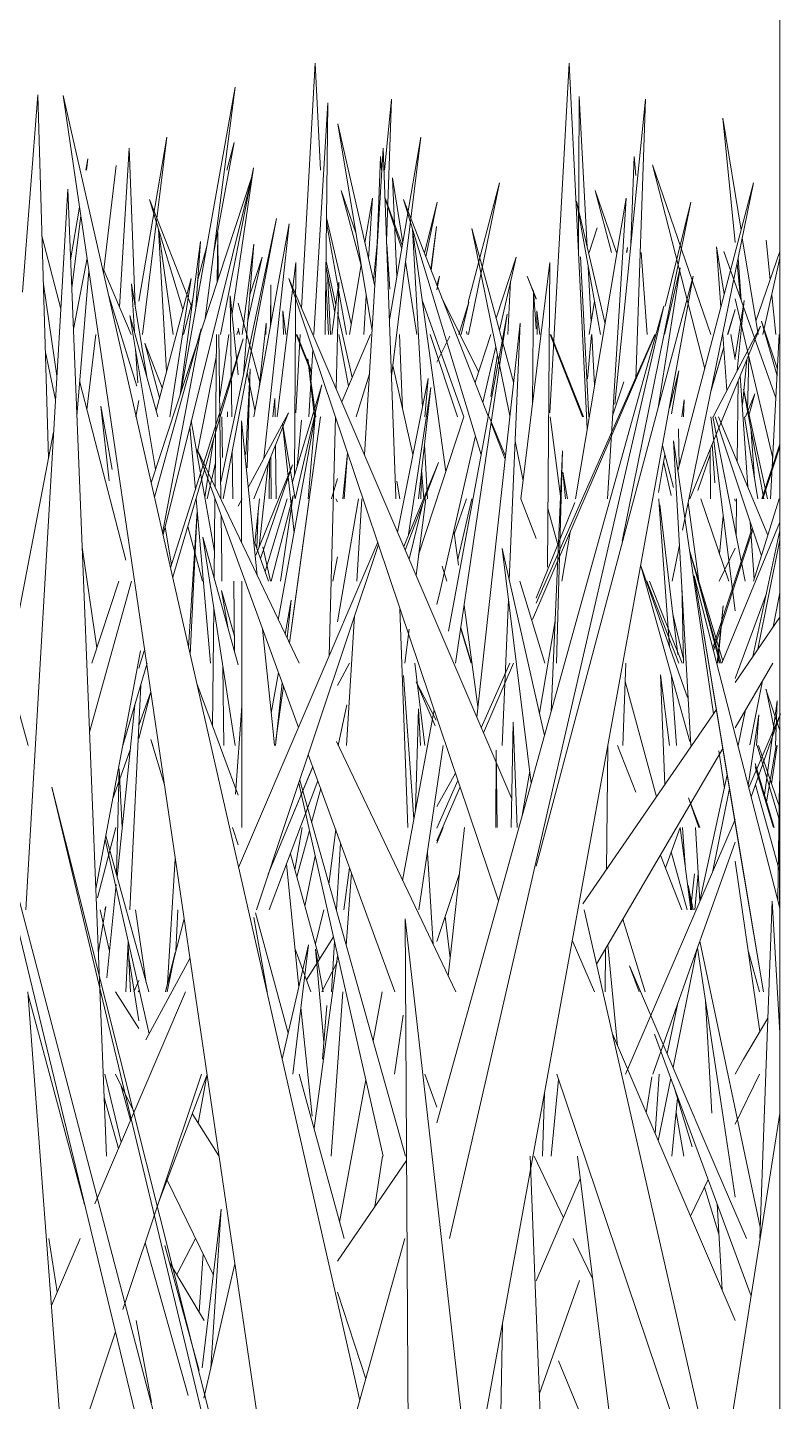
# Model space of a CAD drawing. Header units: millimetres. Extents: x -9575 to 27274, y -4387 to 11354.
# Drawn here: x -6691.45 to -6666.15, y 3072.1 to 3118.25 of the extents above; entities that cross this region are included whole.
import ezdxf

# ---------------------------------------------------------------- set-up
doc = ezdxf.new("R2010")
doc.units = ezdxf.units.MM
doc.layers.add('A-FLOR-HRAL', color=11, linetype='Continuous', lineweight=9)
doc.layers.add('G-IMPT', color=8, linetype='Continuous', lineweight=9)

# ---------------------------------------------------------------- blocks, each defined once
blk = doc.blocks.new('Railing - 2_ x 1_2_-V4-North')
at = {"layer": 'A-FLOR-HRAL'}
blk.add_line((-7478.968, 3048), (-7478.968, 3933.825), dxfattribs=at)
blk = doc.blocks.new('Railing - Railing-380087-North')
blk.add_blockref('Railing - 2_ x 1_2_-V4-North', (812.8, 0))
blk = doc.blocks.new('Grass Array - 25_dwg-439225-North')
at = {"layer": 'G-IMPT'}
for p, q in [((-6681.83, 3107.931), (-6681.354, 3115.713)), ((-6681.445, 3107.931), (-6681.354, 3115.713)), ((-6685.195, 3110.645), (-6684.508, 3114.378)), ((-6684.753, 3113.449), (-6684.508, 3114.378)), ((-6689.482, 3113.449), (-6689.415, 3113.84)), ((-6689.464, 3113.449), (-6689.415, 3113.84)), ((-6688.464, 3113.616), (-6688.896, 3110.018)), ((-6684.959, 3107.931), (-6683.85, 3113.531)), ((-6684.575, 3108.635), (-6683.85, 3113.531)), ((-6689.997, 3110.446), (-6689.695, 3112.207)), ((-6689.958, 3109.492), (-6689.654, 3111.929)), ((-6686.318, 3105.91), (-6685.639, 3111.055)), ((-6685.793, 3108.838), (-6685.639, 3111.055)), ((-6685.73, 3109.742), (-6685.426, 3110.897)), ((-6671.317, 3110.69), (-6671.283, 3110.854)), ((-6671.316, 3110.69), (-6671.283, 3110.854)), ((-6687.852, 3108.023), (-6687.955, 3109.633)), ((-6687.439, 3106.513), (-6687.955, 3109.633)), ((-6675.312, 3107.931), (-6675.214, 3109.727)), ((-6684.37, 3106.576), (-6684.635, 3109.239)), ((-6684.584, 3105.172), (-6684.635, 3109.239)), ((-6686.207, 3107.931), (-6685.896, 3109.114)), ((-6667.925, 3107.931), (-6667.676, 3108.771)), ((-6667.923, 3107.931), (-6667.676, 3108.77)), ((-6689.146, 3107.931), (-6689.449, 3105.403)), ((-6684.989, 3105.837), (-6684.679, 3107.931)), ((-6680.886, 3105.669), (-6679.921, 3107.931)), ((-6677.253, 3107.88), (-6677.692, 3107.005)), ((-6687.742, 3106.316), (-6687.814, 3107.44)), ((-6681.999, 3105.172), (-6681.861, 3107.434)), ((-6668.488, 3106.019), (-6668.051, 3107.501)), ((-6668.479, 3106.064), (-6668.051, 3107.507)), ((-6685.75, 3103.938), (-6685.098, 3107.229)), ((-6675.883, 3105.848), (-6675.66, 3107.267)), ((-6680.399, 3105.172), (-6679.96, 3106.614)), ((-6682.548, 3102.982), (-6681.559, 3106.248)), ((-6682.45, 3102.413), (-6681.559, 3106.248)), ((-6667.325, 3105.172), (-6667.008, 3105.938)), ((-6667.229, 3105.172), (-6667.008, 3105.938)), ((-6687.808, 3105.172), (-6687.708, 3105.717)), ((-6684.731, 3105.341), (-6684.73, 3105.172)), ((-6682.385, 3103.52), (-6682.239, 3105.054)), ((-6685.488, 3102.465), (-6685.201, 3104.406)), ((-6684.55, 3102.413), (-6684.57, 3104.006)), ((-6683.769, 3100.526), (-6682.539, 3103.561)), ((-6683.619, 3100.418), (-6682.539, 3103.561)), ((-6681.237, 3102.413), (-6681.03, 3103.095)), ((-6683.459, 3099.974), (-6682.721, 3102.413)), ((-6677.107, 3101.227), (-6676.697, 3102.413)), ((-6676.99, 3100.375), (-6676.516, 3102.413)), ((-6681.188, 3099.654), (-6681.03, 3100.469)), ((-6684.486, 3097.265), (-6684.516, 3099.654))]:
    blk.add_line(p, q, dxfattribs=at)
blk = doc.blocks.new('Grass Array - 25_dwg-V14-North')
at = {"layer": 'G-IMPT'}
for p, q in [((-6686.309, 3105.937), (-6684.474, 3116.238)), ((-6685.475, 3108.476), (-6684.474, 3116.238)), ((-6672.936, 3110.69), (-6672.908, 3115.929)), ((-6672.641, 3110.872), (-6672.908, 3115.929)), ((-6679.779, 3109.559), (-6681.017, 3115.009)), ((-6679.871, 3108.06), (-6681.017, 3115.009)), ((-6679.035, 3109.886), (-6679.178, 3113.195)), ((-6678.841, 3111.013), (-6679.178, 3113.195)), ((-6678.855, 3110.931), (-6679.436, 3112.546)), ((-6678.875, 3110.816), (-6679.434, 3112.491)), ((-6683.847, 3105.172), (-6682.655, 3111.647)), ((-6683.505, 3103.766), (-6682.655, 3111.647)), ((-6677.895, 3110.114), (-6677.705, 3111.56)), ((-6677.884, 3110.087), (-6677.705, 3111.56)), ((-6684.237, 3107.931), (-6683.839, 3110.964)), ((-6684.192, 3106.584), (-6683.839, 3110.964)), ((-6668.296, 3110.884), (-6668.149, 3108.859)), ((-6668.296, 3110.884), (-6668.036, 3109.292)), ((-6668.036, 3109.292), (-6668.296, 3110.884)), ((-6668.043, 3110.69), (-6668.052, 3110.726)), ((-6666.305, 3105.807), (-6668.052, 3110.726)), ((-6687.96, 3107.931), (-6688.886, 3110.098)), ((-6681.418, 3110.237), (-6681.124, 3108.671)), ((-6681.416, 3110.394), (-6681.088, 3108.935)), ((-6681.088, 3108.935), (-6681.416, 3110.394)), ((-6678.366, 3107.931), (-6678.745, 3110.387)), ((-6672.508, 3108.352), (-6672.606, 3110.215)), ((-6667.465, 3109.074), (-6667.571, 3110.504)), ((-6683.282, 3108.241), (-6683.272, 3109.607)), ((-6683.271, 3108.301), (-6683.272, 3109.607)), ((-6687.775, 3106.204), (-6688.717, 3109.23)), ((-6681.03, 3108.677), (-6680.537, 3106.487)), ((-6680.537, 3106.487), (-6681.03, 3108.677)), ((-6676.786, 3105.173), (-6678.18, 3109.051)), ((-6676.95, 3107.931), (-6676.624, 3109.02)), ((-6676.877, 3107.931), (-6676.624, 3109.02)), ((-6672.573, 3107.931), (-6672.398, 3109.053)), ((-6666.411, 3103.777), (-6667.676, 3109.133)), ((-6667.676, 3107.171), (-6667.372, 3109.073)), ((-6667.6, 3106.721), (-6667.372, 3109.073)), ((-6666.254, 3106.775), (-6666.792, 3108.386)), ((-6666.266, 3106.543), (-6666.792, 3108.386)), ((-6680.985, 3107.931), (-6680.66, 3106.199)), ((-6678.844, 3105.437), (-6678.951, 3107.931)), ((-6676.995, 3105.172), (-6677.914, 3107.931)), ((-6676.696, 3108.038), (-6676.674, 3107.931)), ((-6676.696, 3108.038), (-6676.671, 3107.931)), ((-6672.627, 3106.442), (-6672.495, 3107.931)), ((-6672.396, 3106.238), (-6672.485, 3107.931)), ((-6668.082, 3107.931), (-6667.946, 3106.058)), ((-6667.813, 3107.931), (-6667.676, 3107.094)), ((-6667.676, 3107.094), (-6667.813, 3107.931)), ((-6666.482, 3102.413), (-6666.193, 3107.931)), ((-6690.842, 3107.341), (-6690.504, 3105.743)), ((-6690.504, 3105.743), (-6690.842, 3107.341)), ((-6687.012, 3105.808), (-6687.509, 3107.642)), ((-6686.923, 3106.145), (-6687.509, 3107.642)), ((-6682.029, 3107.113), (-6681.807, 3105.172)), ((-6682.029, 3107.113), (-6681.758, 3105.172)), ((-6678.495, 3103.904), (-6679.175, 3106.895)), ((-6667.282, 3107.086), (-6667.429, 3105.588)), ((-6667.216, 3107.188), (-6667.252, 3105.347)), ((-6683.967, 3106.781), (-6684.105, 3103.909)), ((-6683.967, 3106.781), (-6684.061, 3103.46)), ((-6669.875, 3105.468), (-6669.561, 3106.72)), ((-6669.806, 3105.266), (-6669.561, 3106.72)), ((-6688.596, 3103.404), (-6688.986, 3105.532)), ((-6688.707, 3103.025), (-6688.986, 3105.532)), ((-6683.134, 3105.791), (-6683.199, 3105.172)), ((-6683.134, 3105.791), (-6683.127, 3105.172)), ((-6669.384, 3105.741), (-6669.462, 3105.172)), ((-6669.384, 3105.741), (-6669.402, 3105.172)), ((-6669.402, 3105.172), (-6669.384, 3105.741)), ((-6684.891, 3103.804), (-6684.914, 3105.172)), ((-6667.361, 3105.172), (-6666.909, 3102.413)), ((-6666.909, 3102.413), (-6667.361, 3105.172)), ((-6682.875, 3104.941), (-6682.492, 3101.278)), ((-6682.875, 3104.941), (-6682.453, 3102.413)), ((-6682.453, 3102.413), (-6682.875, 3104.941)), ((-6667.024, 3103.114), (-6667.149, 3104.809)), ((-6683.116, 3104.209), (-6683.095, 3102.413)), ((-6668.497, 3102.413), (-6668.515, 3104.077)), ((-6668.349, 3102.958), (-6668.443, 3104.253)), ((-6683.323, 3102.413), (-6683.314, 3103.721)), ((-6683.264, 3102.413), (-6683.266, 3103.84)), ((-6680.853, 3102.413), (-6680.699, 3103.945)), ((-6680.811, 3102.413), (-6680.699, 3103.945)), ((-6670.25, 3102.634), (-6670.035, 3103.908)), ((-6683.365, 3103.597), (-6683.658, 3100.8)), ((-6678.237, 3102.413), (-6678.213, 3103.403)), ((-6678.128, 3102.413), (-6678.213, 3103.403)), ((-6679.038, 3103.006), (-6678.94, 3102.413)), ((-6683.81, 3100.933), (-6683.65, 3102.413)), ((-6681.03, 3102.321), (-6681.092, 3102.413)), ((-6667.681, 3102.413), (-6667.676, 3102.341)), ((-6668.196, 3100.564), (-6668.073, 3101.842)), ((-6683.344, 3099.654), (-6683.809, 3100.943)), ((-6683.285, 3099.654), (-6683.544, 3100.801)), ((-6668.206, 3099.654), (-6667.676, 3100.764)), ((-6684.493, 3097.808), (-6684.933, 3099.343))]:
    blk.add_line(p, q, dxfattribs=at)
blk = doc.blocks.new('Grass Array - 25_dwg-V17-North')
at = {"layer": 'G-IMPT'}
for p, q in [((-6667.925, 3107.931), (-6667.676, 3108.771)), ((-6667.923, 3107.931), (-6667.676, 3108.77))]:
    blk.add_line(p, q, dxfattribs=at)
blk = doc.blocks.new('Grass Array - Grass Array-440235-North')
for name in ['Grass Array - 25_dwg-439225-North', 'Grass Array - 25_dwg-V14-North', 'Grass Array - 25_dwg-V17-North']:
    blk.add_blockref(name, (0, 0))
blk = doc.blocks.new('Grass Array - 25_dwg-V36-North')
at = {"layer": 'G-IMPT'}
for p, q in [((-6666.775, 3102.413), (-6666.168, 3104.254)), ((-6666.74, 3102.413), (-6666.168, 3104.168))]:
    blk.add_line(p, q, dxfattribs=at)
blk = doc.blocks.new('Grass Array - Grass Array-440908-North')
blk.add_blockref('Grass Array - 25_dwg-V36-North', (0, 0))
blk.add_blockref('Grass Array - 25_dwg-V36-North', (0, 0))
blk = doc.blocks.new('Grass Array - 25_dwg-V38-North')
at = {"layer": 'G-IMPT'}
for p in [(-6672.575, 3110.69), (-6672.572, 3110.69)]:
    blk.add_line(p, (-6672.304, 3111.512), dxfattribs=at)
blk = doc.blocks.new('Grass Array - 25_dwg-V42-North')
at = {"layer": 'G-IMPT'}
for p, q in [((-6682.235, 3108.817), (-6681.78, 3117.043)), ((-6681.603, 3113.449), (-6681.78, 3117.043)), ((-6679.454, 3113.449), (-6679.215, 3115.838)), ((-6679.382, 3111.063), (-6679.215, 3115.838)), ((-6668.085, 3115.196), (-6667.676, 3111.022)), ((-6668.085, 3115.196), (-6667.473, 3111.436)), ((-6667.473, 3111.436), (-6668.085, 3115.196)), ((-6687.708, 3109.055), (-6686.762, 3114.557)), ((-6687.577, 3107.931), (-6686.762, 3114.557)), ((-6688.353, 3108.851), (-6688.025, 3114.194)), ((-6688.025, 3114.194), (-6687.833, 3108.896)), ((-6679.702, 3110.977), (-6679.59, 3113.912)), ((-6679.556, 3113.449), (-6679.59, 3113.912)), ((-6668.694, 3106.786), (-6670.452, 3113.635)), ((-6668.489, 3107.931), (-6670.452, 3113.635)), ((-6676.637, 3109.02), (-6675.584, 3113.03)), ((-6676.627, 3107.931), (-6675.584, 3113.03)), ((-6686.222, 3108.777), (-6687.349, 3112.47)), ((-6685.951, 3108.905), (-6687.349, 3112.47)), ((-6680.408, 3111.318), (-6680.906, 3112.771)), ((-6680.24, 3110.25), (-6680.906, 3112.771)), ((-6680.111, 3111.018), (-6679.858, 3112.515)), ((-6679.987, 3110.474), (-6679.858, 3112.515)), ((-6678.113, 3110.669), (-6677.688, 3112.376)), ((-6678.061, 3110.538), (-6677.688, 3112.376)), ((-6686.778, 3106.69), (-6687.046, 3111.476)), ((-6686.556, 3107.931), (-6687.039, 3111.454)), ((-6680.727, 3107.931), (-6681.401, 3111.691)), ((-6680.57, 3108.296), (-6681.399, 3111.85)), ((-6672.575, 3110.69), (-6672.304, 3111.512)), ((-6672.572, 3110.69), (-6672.304, 3111.512)), ((-6679.824, 3109.756), (-6679.678, 3111.22)), ((-6667.432, 3111.184), (-6666.902, 3107.931)), ((-6666.902, 3107.931), (-6667.432, 3111.184)), ((-6666.495, 3109.776), (-6666.631, 3111.098)), ((-6684.045, 3108.405), (-6683.559, 3110.537)), ((-6683.976, 3109.263), (-6683.559, 3110.537)), ((-6679.27, 3109.456), (-6679.379, 3110.97)), ((-6666.975, 3108.381), (-6666.168, 3110.727)), ((-6682.427, 3110.348), (-6683.06, 3105.172)), ((-6682.427, 3110.348), (-6682.481, 3103.202)), ((-6680.631, 3107.931), (-6680.236, 3110.274)), ((-6667.607, 3110.325), (-6667.492, 3109.151)), ((-6666.737, 3107.931), (-6666.168, 3110.494)), ((-6681.331, 3107.931), (-6681.423, 3109.798)), ((-6681.262, 3107.931), (-6681.368, 3109.97)), ((-6677.692, 3109.433), (-6677.609, 3109.889)), ((-6677.692, 3109.577), (-6677.609, 3109.889)), ((-6680.148, 3107.931), (-6680.065, 3109.237)), ((-6674.48, 3105.581), (-6674.447, 3109.413)), ((-6674.354, 3108.125), (-6674.447, 3109.413)), ((-6666.305, 3107.931), (-6666.442, 3109.261)), ((-6684.37, 3108.993), (-6683.645, 3106.333)), ((-6682.85, 3107.931), (-6682.866, 3108.732)), ((-6682.764, 3107.931), (-6682.866, 3108.732)), ((-6683.664, 3106.166), (-6683.428, 3108.316)), ((-6683.444, 3107.931), (-6683.428, 3108.316)), ((-6684.413, 3107.931), (-6684.37, 3108.061)), ((-6684.37, 3108.152), (-6684.325, 3107.931)), ((-6682.429, 3105.309), (-6682.284, 3107.931)), ((-6682.416, 3107.931), (-6681.909, 3106.639)), ((-6682.399, 3107.931), (-6681.906, 3106.7)), ((-6684.065, 3106.658), (-6683.807, 3105.389)), ((-6685.412, 3102.413), (-6685.135, 3103.627)), ((-6670.075, 3103.673), (-6669.823, 3102.531)), ((-6668.929, 3102.702), (-6668.513, 3103.909)), ((-6683.746, 3100.77), (-6683.694, 3102.009))]:
    blk.add_line(p, q, dxfattribs=at)
blk = doc.blocks.new('Grass Array - Grass Array-V47-North')
for name in ['Grass Array - 25_dwg-V42-North', 'Grass Array - 25_dwg-V38-North', 'Grass Array - 25_dwg-V38-North', 'Grass Array - 25_dwg-V38-North']:
    blk.add_blockref(name, (0, 0))
blk = doc.blocks.new('Grass Array - 25_dwg-V49-North')
at = {"layer": 'G-IMPT'}
for p, q in [((-6673.899, 3105.309), (-6673.25, 3117.043)), ((-6672.645, 3104.766), (-6673.25, 3117.043)), ((-6691.617, 3109.352), (-6691.1, 3115.987)), ((-6690.736, 3103.779), (-6691.1, 3115.987)), ((-6688.455, 3103.77), (-6690.246, 3115.957)), ((-6680.284, 3072.14), (-6690.246, 3115.957)), ((-6671.711, 3105.597), (-6670.685, 3115.838)), ((-6671.014, 3106.434), (-6670.685, 3115.838)), ((-6679.287, 3108.425), (-6678.232, 3114.557)), ((-6679.218, 3106.54), (-6678.232, 3114.557)), ((-6680.127, 3103.896), (-6679.495, 3114.194)), ((-6679.495, 3114.194), (-6679.07, 3102.481)), ((-6671.172, 3110.977), (-6671.06, 3113.912)), ((-6671.014, 3113.272), (-6671.06, 3113.912)), ((-6687.29, 3102.956), (-6683.901, 3113.261)), ((-6686.892, 3101.207), (-6683.901, 3113.261)), ((-6669.595, 3103.355), (-6667.054, 3113.03)), ((-6669.441, 3101.36), (-6667.054, 3113.03)), ((-6690.092, 3112.821), (-6691.501, 3088.618)), ((-6690.092, 3112.821), (-6689.633, 3101.368)), ((-6676.204, 3103.899), (-6678.819, 3112.47)), ((-6675.965, 3105.193), (-6678.819, 3112.47)), ((-6673.032, 3102.413), (-6671.328, 3112.515)), ((-6672.04, 3108.296), (-6672.999, 3112.409)), ((-6672.197, 3107.931), (-6672.999, 3112.409)), ((-6671.663, 3110.69), (-6672.376, 3112.771)), ((-6671.826, 3110.69), (-6672.376, 3112.771)), ((-6671.966, 3102.413), (-6671.328, 3112.515)), ((-6671.467, 3100.999), (-6669.158, 3112.376)), ((-6670.026, 3108.885), (-6669.158, 3112.376)), ((-6684.954, 3102.982), (-6683.081, 3111.834)), ((-6684.873, 3102.413), (-6683.081, 3111.834)), ((-6678.181, 3105.493), (-6678.516, 3111.476)), ((-6677.394, 3103.318), (-6678.509, 3111.454)), ((-6676.522, 3111.493), (-6675.239, 3105.206)), ((-6676.522, 3111.493), (-6675.115, 3106.333)), ((-6690.326, 3108.8), (-6690.959, 3111.249)), ((-6685.072, 3109.7), (-6685.055, 3111.362)), ((-6685.036, 3109.809), (-6685.055, 3111.362)), ((-6675.702, 3108.484), (-6675.029, 3110.537)), ((-6675.59, 3108.076), (-6675.029, 3110.537)), ((-6672.59, 3105.172), (-6672.867, 3110.546)), ((-6670.63, 3107.931), (-6670.828, 3110.69)), ((-6689.903, 3108.112), (-6689.444, 3110.499)), ((-6689.786, 3105.193), (-6689.38, 3110.062)), ((-6673.897, 3110.348), (-6674.867, 3102.413)), ((-6673.897, 3110.348), (-6673.975, 3100.119)), ((-6670.256, 3105.467), (-6669.524, 3110.169)), ((-6670.046, 3107.931), (-6669.524, 3110.169)), ((-6690.457, 3106.549), (-6690.91, 3109.625)), ((-6687.128, 3105.375), (-6685.945, 3109.82)), ((-6686.666, 3105.172), (-6685.945, 3109.82)), ((-6678.922, 3098.712), (-6682.662, 3109.814)), ((-6675.175, 3092.339), (-6682.662, 3109.814)), ((-6680.983, 3109.695), (-6681.226, 3107.931)), ((-6681.226, 3107.931), (-6680.983, 3109.695)), ((-6680.983, 3109.695), (-6681.077, 3106.114)), ((-6674.655, 3109.894), (-6674.354, 3109.126)), ((-6674.655, 3109.894), (-6674.354, 3109.143)), ((-6674.354, 3090.082), (-6669.079, 3109.889)), ((-6671.089, 3098.865), (-6669.079, 3109.889)), ((-6676.293, 3106.679), (-6677.534, 3109.194)), ((-6677.692, 3081.465), (-6670.071, 3108.885)), ((-6674.32, 3107.931), (-6674.336, 3108.732)), ((-6674.234, 3107.931), (-6674.336, 3108.732)), ((-6672.539, 3098.152), (-6670.071, 3108.885)), ((-6687.144, 3103.4), (-6688.002, 3108.574)), ((-6687.072, 3105.172), (-6688.002, 3108.574)), ((-6677.298, 3097.975), (-6675.334, 3108.613)), ((-6677.069, 3096.895), (-6675.334, 3108.613)), ((-6676.092, 3097.449), (-6674.897, 3108.316)), ((-6675.262, 3099.683), (-6674.897, 3108.316)), ((-6669.197, 3102.413), (-6666.819, 3108.218)), ((-6668.408, 3105.172), (-6666.819, 3108.218)), ((-6687.179, 3102.469), (-6685.615, 3108.131)), ((-6686.905, 3101.264), (-6685.615, 3108.131)), ((-6686.64, 3100.098), (-6684.199, 3107.792)), ((-6686.568, 3099.782), (-6684.199, 3107.792)), ((-6685.144, 3102.809), (-6685.091, 3107.931)), ((-6684.948, 3102.413), (-6685.014, 3107.931)), ((-6676.409, 3106.325), (-6675.883, 3107.931)), ((-6674.485, 3098.366), (-6670.357, 3107.931)), ((-6674.354, 3098.912), (-6670.372, 3107.931)), ((-6673.885, 3107.931), (-6672.804, 3105.172)), ((-6673.869, 3107.931), (-6672.763, 3105.172)), ((-6676.144, 3105.649), (-6675.714, 3107.534)), ((-6677.99, 3106.458), (-6679.012, 3101.295)), ((-6677.99, 3106.458), (-6678.1, 3105.172)), ((-6667.606, 3103.681), (-6667.567, 3106.391)), ((-6667.249, 3102.825), (-6667.504, 3106.546)), ((-6688.145, 3100.356), (-6689.69, 3106.339)), ((-6678.644, 3101.218), (-6677.898, 3106.156)), ((-6678.314, 3102.413), (-6677.898, 3106.156)), ((-6671.79, 3105.201), (-6671.409, 3106.342)), ((-6666.586, 3102.413), (-6667.386, 3106.1)), ((-6666.709, 3102.413), (-6667.386, 3106.1)), ((-6685.166, 3100.653), (-6685.944, 3105.031)), ((-6683.729, 3099.842), (-6684.256, 3105.041)), ((-6684.252, 3100.938), (-6684.256, 3105.041)), ((-6684.029, 3102.8), (-6682.672, 3105.301)), ((-6683.846, 3102.413), (-6682.672, 3105.301)), ((-6683.02, 3098.358), (-6681.782, 3105.195)), ((-6682.649, 3097.579), (-6681.605, 3105.172)), ((-6681.605, 3105.172), (-6682.477, 3098.827)), ((-6682.017, 3102.413), (-6681.782, 3105.195)), ((-6681.101, 3105.172), (-6681.311, 3097.143)), ((-6678.307, 3100.532), (-6676.787, 3105.172)), ((-6675.388, 3103.849), (-6675.935, 3105.172)), ((-6673.529, 3102.413), (-6673.881, 3105.172)), ((-6667.676, 3098.658), (-6668.488, 3105.172)), ((-6667.338, 3099.654), (-6668.42, 3105.172)), ((-6666.787, 3100.503), (-6668.34, 3105.172)), ((-6666.57, 3101.201), (-6668.23, 3105.172)), ((-6692.059, 3096.895), (-6690.567, 3104.657)), ((-6685.807, 3102.724), (-6685.992, 3104.835)), ((-6677.586, 3099.329), (-6676.398, 3104.535)), ((-6675.399, 3103.75), (-6675.874, 3104.962)), ((-6669.553, 3103.514), (-6669.58, 3104.766)), ((-6682.341, 3094.734), (-6685.745, 3104.068)), ((-6682.323, 3096.895), (-6685.745, 3104.068)), ((-6678.008, 3102.413), (-6678.11, 3104.241)), ((-6675.065, 3104.351), (-6674.793, 3103.017)), ((-6669.742, 3102.795), (-6670.115, 3104.208)), ((-6669.743, 3104.369), (-6669.157, 3094.136)), ((-6669.743, 3104.369), (-6668.4, 3095.199)), ((-6666.775, 3102.413), (-6666.168, 3104.254)), ((-6666.74, 3102.413), (-6666.168, 3104.168)), ((-6688.455, 3103.77), (-6682.588, 3063.849)), ((-6678.808, 3100.819), (-6677.642, 3103.642)), ((-6678.756, 3100.697), (-6677.642, 3103.642)), ((-6673.857, 3095.265), (-6673.471, 3104.028)), ((-6673.672, 3096.895), (-6673.471, 3104.028)), ((-6673.462, 3103.313), (-6673.376, 3102.413)), ((-6673.462, 3103.313), (-6673.303, 3102.413)), ((-6685.297, 3096.895), (-6685.78, 3102.413)), ((-6685.176, 3099.755), (-6685.148, 3102.413)), ((-6684.37, 3102.17), (-6684.238, 3102.413)), ((-6683.255, 3099.654), (-6682.515, 3102.523)), ((-6682.947, 3099.654), (-6682.515, 3102.523)), ((-6681.03, 3098.289), (-6680.321, 3102.413)), ((-6680.387, 3099.654), (-6680.218, 3102.413)), ((-6679.068, 3102.413), (-6679.07, 3102.481)), ((-6678.181, 3102.216), (-6678.626, 3100.393)), ((-6678.069, 3102.413), (-6678.393, 3099.85)), ((-6674.354, 3101.086), (-6674.875, 3102.413)), ((-6674.354, 3099.08), (-6673.053, 3102.288)), ((-6670.22, 3102.217), (-6670.234, 3102.413)), ((-6670.22, 3102.217), (-6669.879, 3097.46)), ((-6670.207, 3102.217), (-6669.787, 3098.732)), ((-6668.895, 3099.654), (-6669.249, 3102.298)), ((-6667.885, 3099.654), (-6668.829, 3102.413)), ((-6667.642, 3101.206), (-6667.625, 3102.413)), ((-6667.052, 3099.654), (-6666.192, 3102.413)), ((-6686.032, 3097.423), (-6685.744, 3101.997)), ((-6685.977, 3097.181), (-6685.744, 3101.996)), ((-6684.921, 3100.155), (-6684.941, 3101.864)), ((-6673.96, 3102.092), (-6673.627, 3100.872)), ((-6688.79, 3080.341), (-6689.633, 3101.368)), ((-6686.611, 3100.189), (-6686.825, 3101.478)), ((-6685.564, 3099.654), (-6686.064, 3101.486)), ((-6676.965, 3100.192), (-6677.124, 3101.352)), ((-6673.497, 3099.654), (-6673.22, 3101.298)), ((-6668.425, 3097.412), (-6667.097, 3101.436)), ((-6668.117, 3096.895), (-6666.168, 3101.63)), ((-6667.489, 3100.117), (-6667.078, 3101.377)), ((-6667.035, 3099.708), (-6667.168, 3101.648)), ((-6667.082, 3097.119), (-6666.168, 3101.349)), ((-6684.467, 3094.136), (-6685.555, 3101.127)), ((-6684.37, 3096.846), (-6685.555, 3101.127)), ((-6684.352, 3090.033), (-6679.679, 3100.958)), ((-6682.695, 3091.787), (-6679.655, 3100.887)), ((-6669.542, 3100.865), (-6669.79, 3099.654)), ((-6666.913, 3097.364), (-6666.168, 3101.041)), ((-6689.61, 3100.799), (-6689.112, 3097.417)), ((-6674.524, 3092.863), (-6675.504, 3100.746)), ((-6674.077, 3094.474), (-6675.504, 3100.746)), ((-6668.084, 3096.977), (-6669.205, 3100.676)), ((-6668.141, 3096.895), (-6669.205, 3100.676)), ((-6684.921, 3100.155), (-6684.915, 3099.654)), ((-6677.36, 3099.654), (-6677.512, 3100.159)), ((-6677.362, 3099.654), (-6677.512, 3100.159)), ((-6670.844, 3100.165), (-6669.199, 3094.267)), ((-6670.844, 3100.165), (-6669.269, 3095.75)), ((-6669.269, 3095.75), (-6670.844, 3100.165)), ((-6667.489, 3100.117), (-6668.401, 3097.319)), ((-6689.36, 3094.577), (-6687.957, 3099.654)), ((-6688.376, 3099.654), (-6689.283, 3096.895)), ((-6684.241, 3091.377), (-6684.25, 3099.654)), ((-6674.909, 3099.654), (-6674.067, 3096.895)), ((-6670.641, 3099.654), (-6669.56, 3096.895)), ((-6670.553, 3099.654), (-6670.187, 3098.739)), ((-6669.409, 3096.895), (-6669.466, 3099.535)), ((-6669.05, 3099.835), (-6666.168, 3088.665)), ((-6669.05, 3099.835), (-6667.522, 3090.646)), ((-6666.725, 3085.859), (-6669.05, 3099.835)), ((-6668.878, 3099.524), (-6668.183, 3096.895)), ((-6684.705, 3098.053), (-6684.933, 3099.34)), ((-6682.787, 3097.868), (-6682.583, 3099.015)), ((-6682.723, 3097.734), (-6682.583, 3099.015)), ((-6677.586, 3099.329), (-6677.692, 3098.863)), ((-6675.496, 3094.136), (-6675.29, 3099.024)), ((-6666.624, 3099.238), (-6667.676, 3096.38)), ((-6666.393, 3098.121), (-6666.168, 3099.26)), ((-6685.227, 3094.784), (-6685.186, 3098.755)), ((-6682.649, 3097.579), (-6682.477, 3098.827)), ((-6678.669, 3091.377), (-6678.934, 3098.712)), ((-6678.922, 3098.712), (-6675.622, 3088.913)), ((-6676.781, 3098.845), (-6676.313, 3095.434)), ((-6671.089, 3098.865), (-6676.478, 3069.306)), ((-6669.448, 3096.895), (-6670.187, 3098.739)), ((-6669.787, 3098.732), (-6669.601, 3097.189)), ((-6669.412, 3097.032), (-6669.763, 3098.54)), ((-6668.279, 3096.895), (-6668.071, 3098.825)), ((-6668.252, 3096.895), (-6668.071, 3098.825)), ((-6680.725, 3094.136), (-6680.459, 3098.482)), ((-6672.539, 3098.152), (-6677.268, 3077.582)), ((-6676.543, 3096.895), (-6676.894, 3098.079)), ((-6676.534, 3096.895), (-6676.892, 3098.09)), ((-6674.245, 3095.216), (-6673.722, 3098.318)), ((-6667.676, 3096.254), (-6666.168, 3098.448)), ((-6683.22, 3094.823), (-6683.546, 3098.038)), ((-6678.622, 3098.041), (-6678.766, 3096.895)), ((-6687.648, 3097.315), (-6689.15, 3089.322)), ((-6687.523, 3097.316), (-6687.708, 3096.733)), ((-6676.092, 3097.449), (-6676.351, 3095.085)), ((-6692.173, 3096.862), (-6691.427, 3094.136)), ((-6688.238, 3094.136), (-6687.422, 3096.895)), ((-6684.88, 3096.792), (-6684.849, 3094.136)), ((-6681.03, 3096.143), (-6680.623, 3096.895)), ((-6678.102, 3094.136), (-6678.435, 3096.895)), ((-6676.2, 3094.731), (-6675.245, 3096.895)), ((-6675.12, 3096.895), (-6676.127, 3094.561)), ((-6671.347, 3096.895), (-6671.444, 3094.136)), ((-6667.676, 3094.73), (-6666.408, 3096.895)), ((-6684.849, 3093.762), (-6685.758, 3096.218)), ((-6683.259, 3095.216), (-6683.016, 3096.585)), ((-6683.117, 3094.136), (-6682.888, 3096.233)), ((-6678.461, 3091.67), (-6678.818, 3096.483)), ((-6677.718, 3094.982), (-6678.387, 3096.271)), ((-6677.745, 3094.795), (-6678.387, 3096.271)), ((-6670.317, 3092.41), (-6671.369, 3096.286)), ((-6670.183, 3096.504), (-6669.875, 3094.136)), ((-6670.183, 3096.504), (-6670.035, 3092.82)), ((-6669.806, 3096.442), (-6669.64, 3094.136)), ((-6667.177, 3094.152), (-6666.751, 3096.309)), ((-6688.005, 3088.618), (-6687.638, 3096.164)), ((-6687.708, 3094.367), (-6687.303, 3095.932)), ((-6687.705, 3094.803), (-6687.303, 3095.934)), ((-6683.098, 3094.31), (-6682.849, 3096.126)), ((-6683.098, 3094.31), (-6682.849, 3096.126)), ((-6666.168, 3094.64), (-6666.644, 3096.029)), ((-6666.628, 3096.029), (-6666.378, 3094.754)), ((-6688.435, 3089.721), (-6687.839, 3095.487)), ((-6684.454, 3092.494), (-6684.246, 3095.449)), ((-6681.005, 3094.136), (-6680.722, 3095.497)), ((-6678.843, 3089.601), (-6677.785, 3095.335)), ((-6678.407, 3091.964), (-6678.315, 3095.364)), ((-6678.238, 3094.136), (-6678.315, 3095.364)), ((-6672.788, 3088.812), (-6668.303, 3095.342)), ((-6667.325, 3095.328), (-6667.567, 3094.136)), ((-6666.685, 3092.469), (-6666.259, 3095.631)), ((-6666.311, 3094.136), (-6666.259, 3095.631)), ((-6675.129, 3094.915), (-6675.192, 3091.377)), ((-6675.129, 3094.915), (-6674.99, 3091.377)), ((-6666.878, 3095.164), (-6667.232, 3092.791)), ((-6667.214, 3092.72), (-6666.148, 3095.195)), ((-6667.135, 3092.412), (-6666.148, 3095.195)), ((-6666.878, 3095.164), (-6666.952, 3094.136)), ((-6683.22, 3094.823), (-6683.15, 3094.136)), ((-6688.587, 3092.319), (-6687.994, 3093.989)), ((-6687.237, 3094.136), (-6687.301, 3094.33)), ((-6686.844, 3092.809), (-6687.301, 3094.33)), ((-6681.07, 3094.269), (-6677.058, 3085.859)), ((-6678.295, 3088.618), (-6677.478, 3094.136)), ((-6675.711, 3091.377), (-6675.701, 3093.971)), ((-6675.664, 3091.377), (-6675.701, 3093.971)), ((-6668.085, 3094.032), (-6672.328, 3086.788)), ((-6671.999, 3089.962), (-6671.954, 3094.12)), ((-6671.014, 3092.569), (-6671.628, 3094.136)), ((-6668.035, 3092.705), (-6668.217, 3093.949)), ((-6666.168, 3091.581), (-6666.938, 3094.136)), ((-6666.168, 3092.042), (-6666.888, 3094.136)), ((-6666.618, 3092.237), (-6666.291, 3094.136)), ((-6666.446, 3092.85), (-6666.259, 3094.136)), ((-6684.849, 3093.762), (-6684.37, 3092.468)), ((-6679.104, 3085.859), (-6682.012, 3093.832)), ((-6666.996, 3093.532), (-6666.366, 3091.377)), ((-6688.457, 3089.8), (-6688.362, 3093.354)), ((-6688.263, 3091.383), (-6688.362, 3093.354)), ((-6681.863, 3093.423), (-6683.357, 3089.807)), ((-6682.713, 3091.377), (-6681.859, 3093.413)), ((-6677.068, 3093.208), (-6677.692, 3092.088)), ((-6674.824, 3091.783), (-6674.574, 3093.266)), ((-6668.853, 3088.918), (-6667.938, 3093.152)), ((-6666.386, 3091.377), (-6667.004, 3093.416)), ((-6692.972, 3092.954), (-6682.14, 3048.206)), ((-6679.361, 3048), (-6690.632, 3092.733)), ((-6688.73, 3084.81), (-6690.632, 3092.733)), ((-6683.322, 3088.618), (-6681.688, 3092.942)), ((-6680.737, 3085.819), (-6682.333, 3092.87)), ((-6678.748, 3080.341), (-6682.301, 3092.968)), ((-6681.902, 3091.55), (-6681.594, 3092.686)), ((-6677.692, 3091.352), (-6676.984, 3092.956)), ((-6676.912, 3092.742), (-6677.692, 3090.934)), ((-6667.861, 3092.685), (-6668.421, 3089.92)), ((-6666.52, 3091.132), (-6666.993, 3092.813)), ((-6666.241, 3088.948), (-6666.186, 3092.924)), ((-6666.18, 3088.711), (-6666.186, 3092.924)), ((-6669.238, 3092.376), (-6668.887, 3091.377)), ((-6669.238, 3092.376), (-6668.862, 3091.377)), ((-6682.695, 3091.787), (-6683.754, 3088.618)), ((-6671.36, 3083.1), (-6667.676, 3091.649)), ((-6683.844, 3058.901), (-6692.364, 3091.377)), ((-6689.092, 3089.021), (-6688.482, 3091.377)), ((-6684.37, 3090.802), (-6684.555, 3091.377)), ((-6682.463, 3089.957), (-6682.219, 3091.377)), ((-6682.397, 3089.718), (-6681.974, 3091.282)), ((-6681.092, 3091.31), (-6681.318, 3089.475)), ((-6677.692, 3090.849), (-6677.478, 3091.377)), ((-6676.759, 3091.377), (-6677.308, 3086.383)), ((-6669.517, 3091.377), (-6670.015, 3090.024)), ((-6669.516, 3091.377), (-6669.157, 3088.618)), ((-6669.442, 3091.377), (-6669.352, 3090.114)), ((-6668.999, 3091.377), (-6668.858, 3088.906)), ((-6688.839, 3090.973), (-6687.357, 3084.455)), ((-6688.816, 3091.1), (-6687.369, 3085.859)), ((-6687.369, 3085.859), (-6688.816, 3091.1)), ((-6681.064, 3088.618), (-6680.926, 3090.855)), ((-6669.146, 3086.743), (-6667.676, 3090.888)), ((-6666.52, 3091.132), (-6666.168, 3089.882)), ((-6686.479, 3090.327), (-6686.743, 3086.143)), ((-6682.612, 3090.496), (-6681.635, 3086.963)), ((-6682.126, 3088.74), (-6681.778, 3090.416)), ((-6677.819, 3087.454), (-6678.012, 3090.531)), ((-6669.464, 3088.618), (-6670.183, 3090.45)), ((-6669.287, 3088.618), (-6669.816, 3090.565)), ((-6666.838, 3084.531), (-6667.676, 3090.252)), ((-6666.725, 3085.859), (-6667.522, 3090.646)), ((-6682.745, 3090.145), (-6682.327, 3086.027)), ((-6680.817, 3088.618), (-6680.624, 3090.027)), ((-6680.738, 3087.414), (-6680.563, 3089.86)), ((-6676.929, 3089.83), (-6677.692, 3087.547)), ((-6669.04, 3089.818), (-6669.169, 3088.618)), ((-6669.024, 3088.618), (-6668.911, 3089.832)), ((-6688.462, 3089.462), (-6688.785, 3086.334)), ((-6669.077, 3088.618), (-6669.252, 3089.446)), ((-6669.127, 3088.618), (-6669.252, 3089.446)), ((-6666.695, 3081.605), (-6666.43, 3088.905)), ((-6666.168, 3084.484), (-6666.43, 3088.905)), ((-6688.815, 3088.721), (-6689.065, 3087.202)), ((-6689.002, 3088.618), (-6688.693, 3087.226)), ((-6688.815, 3088.721), (-6688.843, 3088.618)), ((-6688.843, 3088.618), (-6688.815, 3088.721)), ((-6687.815, 3088.618), (-6687.454, 3086.167)), ((-6686.46, 3087.231), (-6686.393, 3088.618)), ((-6682.687, 3084.471), (-6683.789, 3088.514)), ((-6681.774, 3087.468), (-6681.494, 3088.618)), ((-6677.241, 3086.991), (-6677.41, 3088.392)), ((-6668.35, 3069.306), (-6672.744, 3088.618)), ((-6686.814, 3085.859), (-6686.182, 3088.307)), ((-6683.397, 3085.859), (-6683.84, 3088.361)), ((-6678.519, 3048), (-6678.759, 3088.315)), ((-6677.954, 3081.212), (-6678.759, 3088.315)), ((-6671.444, 3088.298), (-6670.7, 3085.859)), ((-6688.14, 3085.859), (-6688.058, 3087.537)), ((-6682.074, 3086.264), (-6681.165, 3087.709)), ((-6681.233, 3085.859), (-6681.129, 3087.55)), ((-6672.399, 3085.859), (-6673.143, 3087.597)), ((-6666.828, 3077.954), (-6668.855, 3087.564)), ((-6687.986, 3085.859), (-6688.064, 3087.412)), ((-6687.708, 3084.887), (-6688.044, 3087.012)), ((-6686.813, 3085.859), (-6686.486, 3087.184)), ((-6686.75, 3085.859), (-6686.486, 3087.184)), ((-6682.002, 3087.434), (-6682.889, 3083.6)), ((-6682.002, 3087.434), (-6682.532, 3083.1)), ((-6682.456, 3087.296), (-6681.924, 3085.859)), ((-6681.487, 3084.17), (-6681.771, 3087.294)), ((-6681.512, 3085.859), (-6681.771, 3087.294)), ((-6681.503, 3083.598), (-6681.03, 3087.059)), ((-6672.043, 3085.859), (-6672.027, 3087.301)), ((-6671.946, 3087.44), (-6671.622, 3084.047)), ((-6668.956, 3087.281), (-6669.757, 3083.324)), ((-6668.146, 3082.094), (-6668.935, 3087.339)), ((-6667.229, 3087.204), (-6666.854, 3085.859)), ((-6687.47, 3084.247), (-6685.988, 3086.984)), ((-6681.555, 3085.859), (-6681.03, 3086.883)), ((-6670.898, 3085.859), (-6671.219, 3086.729)), ((-6671.219, 3086.729), (-6668.282, 3079.887)), ((-6669.146, 3086.743), (-6670.439, 3083.1)), ((-6687.87, 3085.859), (-6687.708, 3086.244)), ((-6688.61, 3048), (-6691.429, 3085.859)), ((-6691.422, 3085.764), (-6690.762, 3083.313)), ((-6689.183, 3078.739), (-6686.137, 3085.859)), ((-6687.708, 3084.625), (-6688.486, 3085.859)), ((-6687.722, 3085.859), (-6687.708, 3085.896)), ((-6681.244, 3080.341), (-6680.85, 3085.859)), ((-6680.737, 3085.819), (-6679.497, 3080.341)), ((-6679.837, 3084.212), (-6679.533, 3085.859)), ((-6682.258, 3085.34), (-6681.887, 3081.684)), ((-6681.533, 3083.598), (-6681.389, 3085.398)), ((-6669.959, 3083.794), (-6669.596, 3085.476)), ((-6668.665, 3085.547), (-6668.45, 3081.783)), ((-6688.73, 3084.81), (-6679.889, 3048)), ((-6679.112, 3083.1), (-6678.82, 3085.078)), ((-6666.578, 3084.974), (-6667.387, 3083.594)), ((-6667.67, 3074.823), (-6671.797, 3084.454)), ((-6667.135, 3075.644), (-6670.376, 3084.443)), ((-6690.762, 3083.313), (-6689.526, 3078.718)), ((-6681.503, 3083.598), (-6681.819, 3081.284)), ((-6667.677, 3083.1), (-6667.387, 3083.594)), ((-6688.846, 3083.1), (-6688.294, 3080.816)), ((-6688.493, 3083.1), (-6687.866, 3081.817)), ((-6685.597, 3083.1), (-6688.238, 3075.195)), ((-6687.03, 3078.811), (-6685.415, 3083.083)), ((-6685.425, 3083.056), (-6685.71, 3081.455)), ((-6682.011, 3081.989), (-6682.314, 3083.1)), ((-6680.96, 3078.129), (-6680.078, 3082.908)), ((-6677.692, 3081.986), (-6678.098, 3083.1)), ((-6673.603, 3082.919), (-6673.848, 3080.341)), ((-6673.664, 3083.1), (-6669.017, 3069.306)), ((-6670.472, 3083.006), (-6670.656, 3081.792)), ((-6670.225, 3083.1), (-6670.355, 3081.089)), ((-6669.831, 3082.961), (-6670.256, 3080.859)), ((-6666.858, 3083.1), (-6667.676, 3081.413)), ((-6687.981, 3081.549), (-6688.294, 3082.694)), ((-6674.139, 3080.341), (-6674.079, 3082.46)), ((-6669.743, 3082.723), (-6669.112, 3080.654)), ((-6688.869, 3082.307), (-6688.387, 3080.6)), ((-6688.387, 3080.6), (-6688.869, 3082.307)), ((-6682.011, 3081.989), (-6680.811, 3077.582)), ((-6669.796, 3080.341), (-6669.614, 3082.3)), ((-6668.146, 3082.094), (-6667.676, 3078.969)), ((-6685.013, 3080.349), (-6685.91, 3081.773)), ((-6671.496, 3048), (-6666.168, 3081.771)), ((-6669.399, 3080.341), (-6669.659, 3081.812)), ((-6666.695, 3081.605), (-6666.842, 3077.582)), ((-6677.954, 3081.212), (-6674.201, 3048.091)), ((-6681.03, 3076.817), (-6678.71, 3080.193)), ((-6679.772, 3078.648), (-6679.521, 3080.341)), ((-6673.29, 3048), (-6674.558, 3080.341)), ((-6674.426, 3080.341), (-6673.439, 3078.274)), ((-6672.968, 3080.341), (-6670.071, 3057.027)), ((-6667.293, 3077.582), (-6668.282, 3079.887)), ((-6686.754, 3079.541), (-6685.206, 3076.373)), ((-6674.354, 3076.152), (-6672.874, 3079.586)), ((-6668.576, 3079.555), (-6669.171, 3078.327)), ((-6668.699, 3079.302), (-6668.218, 3077.724)), ((-6668.276, 3078.741), (-6668.11, 3075.85)), ((-6685.582, 3073.234), (-6684.944, 3078.562)), ((-6685.282, 3073.227), (-6684.944, 3078.562)), ((-6690.724, 3077.582), (-6690.444, 3075.791)), ((-6690.644, 3075.322), (-6689.678, 3077.582)), ((-6686.046, 3072.31), (-6687.492, 3077.429)), ((-6686.046, 3072.31), (-6687.492, 3077.429)), ((-6685.679, 3073.139), (-6686.829, 3077.342)), ((-6686.428, 3076.363), (-6685.803, 3077.582)), ((-6682.985, 3062.423), (-6678.771, 3077.582)), ((-6673.109, 3077.582), (-6672.455, 3076.211)), ((-6685.544, 3077.065), (-6685.682, 3075.118)), ((-6685.505, 3074.823), (-6686.673, 3076.771)), ((-6685.525, 3072.215), (-6684.48, 3076.726)), ((-6672.901, 3076.161), (-6674.245, 3072.371)), ((-6680.084, 3072.86), (-6681.03, 3075.774)), ((-6687.796, 3074.823), (-6687.277, 3072.065)), ((-6675.489, 3074.728), (-6675.724, 3061.538)), ((-6688.49, 3074.44), (-6690.198, 3069.327)), ((-6673.612, 3073.466), (-6672.369, 3070.474))]:
    blk.add_line(p, q, dxfattribs=at)
blk = doc.blocks.new('Grass Array - Grass Array-V52-North')
for name in ['Grass Array - 25_dwg-V49-North', 'Grass Array - 25_dwg-V36-North', 'Grass Array - 25_dwg-V36-North', 'Grass Array - 25_dwg-V36-North']:
    blk.add_blockref(name, (0, 0))
blk = doc.blocks.new('Grass Array - Grass Array-V53-North')
blk.add_blockref('Grass Array - 25_dwg-V36-North', (0, 0))
blk.add_blockref('Grass Array - 25_dwg-V36-North', (0, 0))
blk.add_blockref('Grass Array - 25_dwg-V36-North', (0, 0))
blk.add_blockref('Grass Array - 25_dwg-V36-North', (0, 0))

msp = doc.modelspace()

# ---------------------------------------------------------------- block references
for name in ['Railing - Railing-380087-North', 'Grass Array - Grass Array-V47-North', 'Grass Array - Grass Array-V52-North', 'Grass Array - Grass Array-440235-North', 'Grass Array - Grass Array-440908-North', 'Grass Array - Grass Array-V53-North', 'Grass Array - Grass Array-V53-North']:
    msp.add_blockref(name, (0, 0))

doc.saveas('drawing.dxf')
